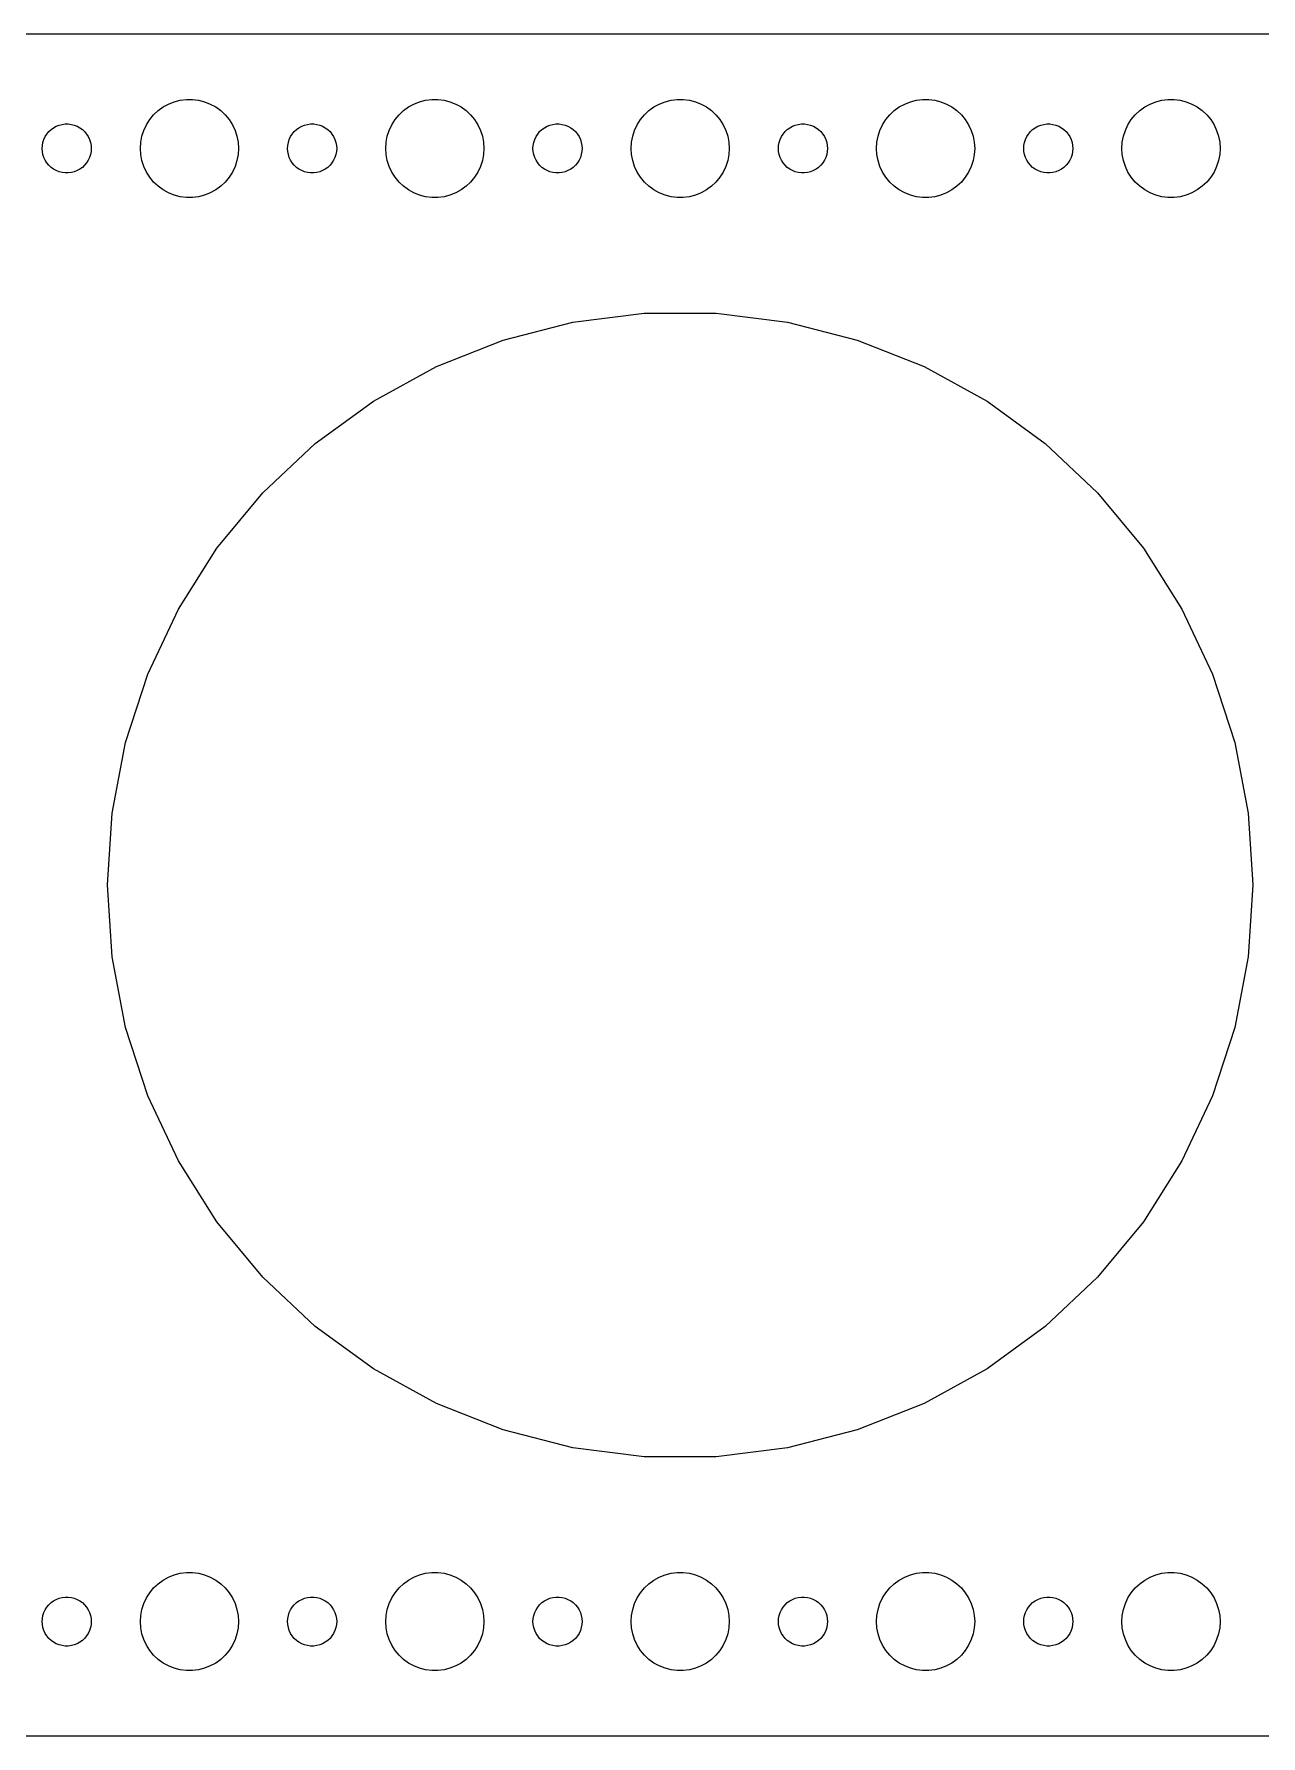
# Model space of a CAD drawing. Header units: metres. Extents: x -164 to 164, y 62 to 166.
# Drawn here: x -77 to -2, y 62 to 166 of the extents above; entities that cross this region are included whole.
import ezdxf

# ---------------------------------------------------------------- set-up
doc = ezdxf.new("R2010")
doc.units = ezdxf.units.M

msp = doc.modelspace()

# ---------------------------------------------------------------- linework, layer by layer
for p, q in [((159.814, 165.99), (-159.814, 165.99)), ((-69.6869, 161.054), (-69.4123, 161.312)), ((-69.4123, 161.312), (-69.1075, 161.533)), ((-69.1075, 161.533), (-68.7773, 161.714)), ((-68.7773, 161.714), (-68.427, 161.853)), ((-68.427, 161.853), (-68.0621, 161.947)), ((-68.0621, 161.947), (-67.6884, 161.994)), ((-67.6884, 161.994), (-67.3116, 161.994)), ((-67.3116, 161.994), (-66.9379, 161.947)), ((-66.9379, 161.947), (-66.573, 161.853)), ((-66.573, 161.853), (-66.2227, 161.714)), ((-66.2227, 161.714), (-65.8925, 161.533)), ((-65.8925, 161.533), (-65.5877, 161.312)), ((-65.5877, 161.312), (-65.3131, 161.054)), ((-54.6869, 161.054), (-54.4123, 161.312)), ((-54.4123, 161.312), (-54.1075, 161.533)), ((-54.1075, 161.533), (-53.7773, 161.714)), ((-53.7773, 161.714), (-53.427, 161.853)), ((-53.427, 161.853), (-53.0621, 161.947)), ((-53.0621, 161.947), (-52.6884, 161.994)), ((-52.6884, 161.994), (-52.3116, 161.994)), ((-52.3116, 161.994), (-51.9379, 161.947)), ((-51.9379, 161.947), (-51.5729, 161.853)), ((-51.5729, 161.853), (-51.2227, 161.714)), ((-51.2227, 161.714), (-50.8925, 161.533)), ((-50.8925, 161.533), (-50.5877, 161.312)), ((-50.5877, 161.312), (-50.3131, 161.054)), ((-39.6869, 161.054), (-39.4123, 161.312)), ((-39.4123, 161.312), (-39.1075, 161.533)), ((-39.1075, 161.533), (-38.7773, 161.714)), ((-38.7773, 161.714), (-38.427, 161.853)), ((-38.427, 161.853), (-38.0621, 161.947)), ((-38.0621, 161.947), (-37.6884, 161.994)), ((-37.6884, 161.994), (-37.3116, 161.994)), ((-37.3116, 161.994), (-36.9379, 161.947)), ((-36.9379, 161.947), (-36.5729, 161.853)), ((-36.5729, 161.853), (-36.2227, 161.714)), ((-36.2227, 161.714), (-35.8925, 161.533)), ((-35.8925, 161.533), (-35.5877, 161.312)), ((-35.5877, 161.312), (-35.3131, 161.054)), ((-24.6869, 161.054), (-24.4123, 161.312)), ((-24.4123, 161.312), (-24.1075, 161.533)), ((-24.1075, 161.533), (-23.7773, 161.714)), ((-23.7773, 161.714), (-23.427, 161.853)), ((-23.427, 161.853), (-23.0621, 161.947)), ((-23.0621, 161.947), (-22.6884, 161.994)), ((-22.6884, 161.994), (-22.3116, 161.994)), ((-22.3116, 161.994), (-21.9379, 161.947)), ((-21.9379, 161.947), (-21.5729, 161.853)), ((-21.5729, 161.853), (-21.2227, 161.714)), ((-21.2227, 161.714), (-20.8925, 161.533)), ((-20.8925, 161.533), (-20.5877, 161.312)), ((-20.5877, 161.312), (-20.3131, 161.054)), ((-9.6869, 161.054), (-9.41226, 161.312)), ((-9.41226, 161.312), (-9.10747, 161.533)), ((-9.10747, 161.533), (-8.77733, 161.714)), ((-8.77733, 161.714), (-8.42705, 161.853)), ((-8.42705, 161.853), (-8.06213, 161.947)), ((-8.06213, 161.947), (-7.68837, 161.994)), ((-7.68837, 161.994), (-7.31161, 161.994)), ((-7.31161, 161.994), (-6.93785, 161.947)), ((-6.93785, 161.947), (-6.57294, 161.853)), ((-6.57294, 161.853), (-6.22266, 161.714)), ((-6.22266, 161.714), (-5.89252, 161.533)), ((-5.89252, 161.533), (-5.58772, 161.312)), ((-5.58772, 161.312), (-5.31308, 161.054)), ((-76.0934, 160.027), (-75.9561, 160.156)), ((-75.9561, 160.156), (-75.8037, 160.266)), ((-75.8037, 160.266), (-75.6387, 160.357)), ((-75.6387, 160.357), (-75.4635, 160.427)), ((-75.4635, 160.427), (-75.2811, 160.473)), ((-75.2811, 160.473), (-75.0942, 160.497)), ((-75.0942, 160.497), (-74.9058, 160.497)), ((-74.9058, 160.497), (-74.7189, 160.473)), ((-74.7189, 160.473), (-74.5365, 160.427)), ((-74.5365, 160.427), (-74.3613, 160.357)), ((-74.3613, 160.357), (-74.1963, 160.266)), ((-74.1963, 160.266), (-74.0439, 160.156)), ((-74.0439, 160.156), (-73.9065, 160.027)), ((-70.2893, 160.104), (-70.1289, 160.445)), ((-70.1289, 160.445), (-69.927, 160.763)), ((-69.927, 160.763), (-69.6869, 161.054)), ((-65.3131, 161.054), (-65.073, 160.763)), ((-65.073, 160.763), (-64.8711, 160.445)), ((-64.8711, 160.445), (-64.7107, 160.104)), ((-61.0934, 160.027), (-60.9561, 160.156)), ((-60.9561, 160.156), (-60.8037, 160.266)), ((-60.8037, 160.266), (-60.6387, 160.357)), ((-60.6387, 160.357), (-60.4635, 160.427)), ((-60.4635, 160.427), (-60.2811, 160.473)), ((-60.2811, 160.473), (-60.0942, 160.497)), ((-60.0942, 160.497), (-59.9058, 160.497)), ((-59.9058, 160.497), (-59.7189, 160.473)), ((-59.7189, 160.473), (-59.5365, 160.427)), ((-59.5365, 160.427), (-59.3613, 160.357)), ((-59.3613, 160.357), (-59.1963, 160.266)), ((-59.1963, 160.266), (-59.0439, 160.156)), ((-59.0439, 160.156), (-58.9065, 160.027)), ((-55.2893, 160.104), (-55.1289, 160.445)), ((-55.1289, 160.445), (-54.927, 160.763)), ((-54.927, 160.763), (-54.6869, 161.054)), ((-50.3131, 161.054), (-50.0729, 160.763)), ((-50.0729, 160.763), (-49.8711, 160.445)), ((-49.8711, 160.445), (-49.7107, 160.104)), ((-46.0934, 160.027), (-45.9561, 160.156)), ((-45.9561, 160.156), (-45.8037, 160.266)), ((-45.8037, 160.266), (-45.6387, 160.357)), ((-45.6387, 160.357), (-45.4635, 160.427)), ((-45.4635, 160.427), (-45.2811, 160.473)), ((-45.2811, 160.473), (-45.0942, 160.497)), ((-45.0942, 160.497), (-44.9058, 160.497)), ((-44.9058, 160.497), (-44.7189, 160.473)), ((-44.7189, 160.473), (-44.5365, 160.427)), ((-44.5365, 160.427), (-44.3613, 160.357)), ((-44.3613, 160.357), (-44.1963, 160.266)), ((-44.1963, 160.266), (-44.0439, 160.156)), ((-44.0439, 160.156), (-43.9065, 160.027)), ((-40.2893, 160.104), (-40.1289, 160.445)), ((-40.1289, 160.445), (-39.927, 160.763)), ((-39.927, 160.763), (-39.6869, 161.054)), ((-35.3131, 161.054), (-35.0729, 160.763)), ((-35.0729, 160.763), (-34.8711, 160.445)), ((-34.8711, 160.445), (-34.7107, 160.104)), ((-31.0934, 160.027), (-30.9561, 160.156)), ((-30.9561, 160.156), (-30.8037, 160.266)), ((-30.8037, 160.266), (-30.6387, 160.357)), ((-30.6387, 160.357), (-30.4635, 160.427)), ((-30.4635, 160.427), (-30.2811, 160.473)), ((-30.2811, 160.473), (-30.0942, 160.497)), ((-30.0942, 160.497), (-29.9058, 160.497)), ((-29.9058, 160.497), (-29.7189, 160.473)), ((-29.7189, 160.473), (-29.5365, 160.427)), ((-29.5365, 160.427), (-29.3613, 160.357)), ((-29.3613, 160.357), (-29.1963, 160.266)), ((-29.1963, 160.266), (-29.0439, 160.156)), ((-29.0439, 160.156), (-28.9065, 160.027)), ((-25.2893, 160.104), (-25.1289, 160.445)), ((-25.1289, 160.445), (-24.927, 160.763)), ((-24.927, 160.763), (-24.6869, 161.054)), ((-20.3131, 161.054), (-20.0729, 160.763)), ((-20.0729, 160.763), (-19.8711, 160.445)), ((-19.8711, 160.445), (-19.7107, 160.104)), ((-16.0934, 160.027), (-15.9561, 160.156)), ((-15.9561, 160.156), (-15.8037, 160.266)), ((-15.8037, 160.266), (-15.6387, 160.357)), ((-15.6387, 160.357), (-15.4635, 160.427)), ((-15.4635, 160.427), (-15.2811, 160.473)), ((-15.2811, 160.473), (-15.0942, 160.497)), ((-15.0942, 160.497), (-14.9058, 160.497)), ((-14.9058, 160.497), (-14.7189, 160.473)), ((-14.7189, 160.473), (-14.5365, 160.427)), ((-14.5365, 160.427), (-14.3613, 160.357)), ((-14.3613, 160.357), (-14.1963, 160.266)), ((-14.1963, 160.266), (-14.0439, 160.156)), ((-14.0439, 160.156), (-13.9065, 160.027)), ((-10.2893, 160.104), (-10.1289, 160.445)), ((-10.1289, 160.445), (-9.92705, 160.763)), ((-9.92705, 160.763), (-9.6869, 161.054)), ((-5.31308, 161.054), (-5.07294, 160.763)), ((-5.07294, 160.763), (-4.87108, 160.445)), ((-4.87108, 160.445), (-4.71066, 160.104)), ((-76.5, 159), (-76.4882, 159.188)), ((-76.4882, 159.188), (-76.4529, 159.373)), ((-76.4529, 159.373), (-76.3947, 159.552)), ((-76.3947, 159.552), (-76.3145, 159.723)), ((-76.3145, 159.723), (-76.2135, 159.882)), ((-76.2135, 159.882), (-76.0934, 160.027)), ((-73.9065, 160.027), (-73.7865, 159.882)), ((-73.7865, 159.882), (-73.6855, 159.723)), ((-73.6855, 159.723), (-73.6053, 159.552)), ((-73.6053, 159.552), (-73.5471, 159.373)), ((-73.5471, 159.373), (-73.5118, 159.188)), ((-73.5118, 159.188), (-73.5, 159)), ((-70.5, 159), (-70.4763, 159.376)), ((-70.4763, 159.376), (-70.4057, 159.746)), ((-70.4057, 159.746), (-70.2893, 160.104)), ((-64.7107, 160.104), (-64.5943, 159.746)), ((-64.5943, 159.746), (-64.5237, 159.376)), ((-64.5237, 159.376), (-64.5, 159)), ((-61.5, 159), (-61.4882, 159.188)), ((-61.4882, 159.188), (-61.4529, 159.373)), ((-61.4529, 159.373), (-61.3947, 159.552)), ((-61.3947, 159.552), (-61.3145, 159.723)), ((-61.3145, 159.723), (-61.2135, 159.882)), ((-61.2135, 159.882), (-61.0934, 160.027)), ((-58.9065, 160.027), (-58.7865, 159.882)), ((-58.7865, 159.882), (-58.6855, 159.723)), ((-58.6855, 159.723), (-58.6053, 159.552)), ((-58.6053, 159.552), (-58.5471, 159.373)), ((-58.5471, 159.373), (-58.5118, 159.188)), ((-58.5118, 159.188), (-58.5, 159)), ((-55.5, 159), (-55.4763, 159.376)), ((-55.4763, 159.376), (-55.4057, 159.746)), ((-55.4057, 159.746), (-55.2893, 160.104)), ((-49.7107, 160.104), (-49.5942, 159.746)), ((-49.5942, 159.746), (-49.5237, 159.376)), ((-49.5237, 159.376), (-49.5, 159)), ((-46.5, 159), (-46.4882, 159.188)), ((-46.4882, 159.188), (-46.4529, 159.373)), ((-46.4529, 159.373), (-46.3947, 159.552)), ((-46.3947, 159.552), (-46.3145, 159.723)), ((-46.3145, 159.723), (-46.2135, 159.882)), ((-46.2135, 159.882), (-46.0934, 160.027)), ((-43.9065, 160.027), (-43.7865, 159.882)), ((-43.7865, 159.882), (-43.6855, 159.723)), ((-43.6855, 159.723), (-43.6053, 159.552)), ((-43.6053, 159.552), (-43.5471, 159.373)), ((-43.5471, 159.373), (-43.5118, 159.188)), ((-43.5118, 159.188), (-43.5, 159)), ((-40.5, 159), (-40.4763, 159.376)), ((-40.4763, 159.376), (-40.4057, 159.746)), ((-40.4057, 159.746), (-40.2893, 160.104)), ((-34.7107, 160.104), (-34.5942, 159.746)), ((-34.5942, 159.746), (-34.5237, 159.376)), ((-34.5237, 159.376), (-34.5, 159)), ((-31.5, 159), (-31.4882, 159.188)), ((-31.4882, 159.188), (-31.4529, 159.373)), ((-31.4529, 159.373), (-31.3947, 159.552)), ((-31.3947, 159.552), (-31.3145, 159.723)), ((-31.3145, 159.723), (-31.2135, 159.882)), ((-31.2135, 159.882), (-31.0934, 160.027)), ((-28.9065, 160.027), (-28.7865, 159.882)), ((-28.7865, 159.882), (-28.6855, 159.723)), ((-28.6855, 159.723), (-28.6053, 159.552)), ((-28.6053, 159.552), (-28.5471, 159.373)), ((-28.5471, 159.373), (-28.5118, 159.188)), ((-28.5118, 159.188), (-28.5, 159)), ((-25.5, 159), (-25.4763, 159.376)), ((-25.4763, 159.376), (-25.4057, 159.746)), ((-25.4057, 159.746), (-25.2893, 160.104)), ((-19.7107, 160.104), (-19.5942, 159.746)), ((-19.5942, 159.746), (-19.5237, 159.376)), ((-19.5237, 159.376), (-19.5, 159)), ((-16.5, 159), (-16.4882, 159.188)), ((-16.4882, 159.188), (-16.4529, 159.373)), ((-16.4529, 159.373), (-16.3947, 159.552)), ((-16.3947, 159.552), (-16.3145, 159.723)), ((-16.3145, 159.723), (-16.2135, 159.882)), ((-16.2135, 159.882), (-16.0934, 160.027)), ((-13.9065, 160.027), (-13.7865, 159.882)), ((-13.7865, 159.882), (-13.6855, 159.723)), ((-13.6855, 159.723), (-13.6053, 159.552)), ((-13.6053, 159.552), (-13.5471, 159.373)), ((-13.5471, 159.373), (-13.5118, 159.188)), ((-13.5118, 159.188), (-13.5, 159)), ((-10.5, 159), (-10.4763, 159.376)), ((-10.4763, 159.376), (-10.4057, 159.746)), ((-10.4057, 159.746), (-10.2893, 160.104)), ((-4.71066, 160.104), (-4.59424, 159.746)), ((-4.59424, 159.746), (-4.52365, 159.376)), ((-4.52365, 159.376), (-4.5, 159)), ((-76.4882, 158.812), (-76.5, 159)), ((-76.4529, 158.627), (-76.4882, 158.812)), ((-76.3947, 158.448), (-76.4529, 158.627)), ((-76.3145, 158.277), (-76.3947, 158.448)), ((-76.2135, 158.118), (-76.3145, 158.277)), ((-76.0934, 157.973), (-76.2135, 158.118)), ((-73.7865, 158.118), (-73.9065, 157.973)), ((-73.6855, 158.277), (-73.7865, 158.118)), ((-73.6053, 158.448), (-73.6855, 158.277)), ((-73.5471, 158.627), (-73.6053, 158.448)), ((-73.5118, 158.812), (-73.5471, 158.627)), ((-73.5, 159), (-73.5118, 158.812)), ((-70.4763, 158.624), (-70.5, 159)), ((-70.4057, 158.254), (-70.4763, 158.624)), ((-70.2893, 157.896), (-70.4057, 158.254)), ((-64.5943, 158.254), (-64.7107, 157.896)), ((-64.5237, 158.624), (-64.5943, 158.254)), ((-64.5, 159), (-64.5237, 158.624)), ((-61.4882, 158.812), (-61.5, 159)), ((-61.4529, 158.627), (-61.4882, 158.812)), ((-61.3947, 158.448), (-61.4529, 158.627)), ((-61.3145, 158.277), (-61.3947, 158.448)), ((-61.2135, 158.118), (-61.3145, 158.277)), ((-61.0934, 157.973), (-61.2135, 158.118)), ((-58.7865, 158.118), (-58.9065, 157.973)), ((-58.6855, 158.277), (-58.7865, 158.118)), ((-58.6053, 158.448), (-58.6855, 158.277)), ((-58.5471, 158.627), (-58.6053, 158.448)), ((-58.5118, 158.812), (-58.5471, 158.627)), ((-58.5, 159), (-58.5118, 158.812)), ((-55.4763, 158.624), (-55.5, 159)), ((-55.4057, 158.254), (-55.4763, 158.624)), ((-55.2893, 157.896), (-55.4057, 158.254)), ((-49.5942, 158.254), (-49.7107, 157.896)), ((-49.5237, 158.624), (-49.5942, 158.254)), ((-49.5, 159), (-49.5237, 158.624)), ((-46.4882, 158.812), (-46.5, 159)), ((-46.4529, 158.627), (-46.4882, 158.812)), ((-46.3947, 158.448), (-46.4529, 158.627)), ((-46.3145, 158.277), (-46.3947, 158.448)), ((-46.2135, 158.118), (-46.3145, 158.277)), ((-46.0934, 157.973), (-46.2135, 158.118)), ((-43.7865, 158.118), (-43.9065, 157.973)), ((-43.6855, 158.277), (-43.7865, 158.118)), ((-43.6053, 158.448), (-43.6855, 158.277)), ((-43.5471, 158.627), (-43.6053, 158.448)), ((-43.5118, 158.812), (-43.5471, 158.627)), ((-43.5, 159), (-43.5118, 158.812)), ((-40.4763, 158.624), (-40.5, 159)), ((-40.4057, 158.254), (-40.4763, 158.624)), ((-40.2893, 157.896), (-40.4057, 158.254)), ((-34.5942, 158.254), (-34.7107, 157.896)), ((-34.5237, 158.624), (-34.5942, 158.254)), ((-34.5, 159), (-34.5237, 158.624)), ((-31.4882, 158.812), (-31.5, 159)), ((-31.4529, 158.627), (-31.4882, 158.812)), ((-31.3947, 158.448), (-31.4529, 158.627)), ((-31.3145, 158.277), (-31.3947, 158.448)), ((-31.2135, 158.118), (-31.3145, 158.277)), ((-31.0934, 157.973), (-31.2135, 158.118)), ((-28.7865, 158.118), (-28.9065, 157.973)), ((-28.6855, 158.277), (-28.7865, 158.118)), ((-28.6053, 158.448), (-28.6855, 158.277)), ((-28.5471, 158.627), (-28.6053, 158.448)), ((-28.5118, 158.812), (-28.5471, 158.627)), ((-28.5, 159), (-28.5118, 158.812)), ((-25.4763, 158.624), (-25.5, 159)), ((-25.4057, 158.254), (-25.4763, 158.624)), ((-25.2893, 157.896), (-25.4057, 158.254)), ((-19.5942, 158.254), (-19.7107, 157.896)), ((-19.5237, 158.624), (-19.5942, 158.254)), ((-19.5, 159), (-19.5237, 158.624)), ((-16.4882, 158.812), (-16.5, 159)), ((-16.4529, 158.627), (-16.4882, 158.812)), ((-16.3947, 158.448), (-16.4529, 158.627)), ((-16.3145, 158.277), (-16.3947, 158.448)), ((-16.2135, 158.118), (-16.3145, 158.277)), ((-16.0934, 157.973), (-16.2135, 158.118)), ((-13.7865, 158.118), (-13.9065, 157.973)), ((-13.6855, 158.277), (-13.7865, 158.118)), ((-13.6053, 158.448), (-13.6855, 158.277)), ((-13.5471, 158.627), (-13.6053, 158.448)), ((-13.5118, 158.812), (-13.5471, 158.627)), ((-13.5, 159), (-13.5118, 158.812)), ((-10.4763, 158.624), (-10.5, 159)), ((-10.4057, 158.254), (-10.4763, 158.624)), ((-10.2893, 157.896), (-10.4057, 158.254)), ((-4.59424, 158.254), (-4.71066, 157.896)), ((-4.52365, 158.624), (-4.59424, 158.254)), ((-4.5, 159), (-4.52365, 158.624)), ((-75.9561, 157.844), (-76.0934, 157.973)), ((-75.8037, 157.734), (-75.9561, 157.844)), ((-75.6387, 157.643), (-75.8037, 157.734)), ((-75.4635, 157.573), (-75.6387, 157.643)), ((-75.2811, 157.527), (-75.4635, 157.573)), ((-75.0942, 157.503), (-75.2811, 157.527)), ((-74.9058, 157.503), (-75.0942, 157.503)), ((-74.7189, 157.527), (-74.9058, 157.503)), ((-74.5365, 157.573), (-74.7189, 157.527)), ((-74.3613, 157.643), (-74.5365, 157.573)), ((-74.1963, 157.734), (-74.3613, 157.643)), ((-74.0439, 157.844), (-74.1963, 157.734)), ((-73.9065, 157.973), (-74.0439, 157.844)), ((-70.1289, 157.555), (-70.2893, 157.896)), ((-69.927, 157.237), (-70.1289, 157.555)), ((-69.6869, 156.946), (-69.927, 157.237)), ((-65.073, 157.237), (-65.3131, 156.946)), ((-64.8711, 157.555), (-65.073, 157.237)), ((-64.7107, 157.896), (-64.8711, 157.555)), ((-60.9561, 157.844), (-61.0934, 157.973)), ((-60.8037, 157.734), (-60.9561, 157.844)), ((-60.6387, 157.643), (-60.8037, 157.734)), ((-60.4635, 157.573), (-60.6387, 157.643)), ((-60.2811, 157.527), (-60.4635, 157.573)), ((-60.0942, 157.503), (-60.2811, 157.527)), ((-59.9058, 157.503), (-60.0942, 157.503)), ((-59.7189, 157.527), (-59.9058, 157.503)), ((-59.5365, 157.573), (-59.7189, 157.527)), ((-59.3613, 157.643), (-59.5365, 157.573)), ((-59.1963, 157.734), (-59.3613, 157.643)), ((-59.0439, 157.844), (-59.1963, 157.734)), ((-58.9065, 157.973), (-59.0439, 157.844)), ((-55.1289, 157.555), (-55.2893, 157.896)), ((-54.927, 157.237), (-55.1289, 157.555)), ((-54.6869, 156.946), (-54.927, 157.237)), ((-50.0729, 157.237), (-50.3131, 156.946)), ((-49.8711, 157.555), (-50.0729, 157.237)), ((-49.7107, 157.896), (-49.8711, 157.555)), ((-45.9561, 157.844), (-46.0934, 157.973)), ((-45.8037, 157.734), (-45.9561, 157.844)), ((-45.6387, 157.643), (-45.8037, 157.734)), ((-45.4635, 157.573), (-45.6387, 157.643)), ((-45.2811, 157.527), (-45.4635, 157.573)), ((-45.0942, 157.503), (-45.2811, 157.527)), ((-44.9058, 157.503), (-45.0942, 157.503)), ((-44.7189, 157.527), (-44.9058, 157.503)), ((-44.5365, 157.573), (-44.7189, 157.527)), ((-44.3613, 157.643), (-44.5365, 157.573)), ((-44.1963, 157.734), (-44.3613, 157.643)), ((-44.0439, 157.844), (-44.1963, 157.734)), ((-43.9065, 157.973), (-44.0439, 157.844)), ((-40.1289, 157.555), (-40.2893, 157.896)), ((-39.927, 157.237), (-40.1289, 157.555)), ((-39.6869, 156.946), (-39.927, 157.237)), ((-35.0729, 157.237), (-35.3131, 156.946)), ((-34.8711, 157.555), (-35.0729, 157.237)), ((-34.7107, 157.896), (-34.8711, 157.555)), ((-30.9561, 157.844), (-31.0934, 157.973)), ((-30.8037, 157.734), (-30.9561, 157.844)), ((-30.6387, 157.643), (-30.8037, 157.734)), ((-30.4635, 157.573), (-30.6387, 157.643)), ((-30.2811, 157.527), (-30.4635, 157.573)), ((-30.0942, 157.503), (-30.2811, 157.527)), ((-29.9058, 157.503), (-30.0942, 157.503)), ((-29.7189, 157.527), (-29.9058, 157.503)), ((-29.5365, 157.573), (-29.7189, 157.527)), ((-29.3613, 157.643), (-29.5365, 157.573)), ((-29.1963, 157.734), (-29.3613, 157.643)), ((-29.0439, 157.844), (-29.1963, 157.734)), ((-28.9065, 157.973), (-29.0439, 157.844)), ((-25.1289, 157.555), (-25.2893, 157.896)), ((-24.927, 157.237), (-25.1289, 157.555)), ((-24.6869, 156.946), (-24.927, 157.237)), ((-20.0729, 157.237), (-20.3131, 156.946)), ((-19.8711, 157.555), (-20.0729, 157.237)), ((-19.7107, 157.896), (-19.8711, 157.555)), ((-15.9561, 157.844), (-16.0934, 157.973)), ((-15.8037, 157.734), (-15.9561, 157.844)), ((-15.6387, 157.643), (-15.8037, 157.734)), ((-15.4635, 157.573), (-15.6387, 157.643)), ((-15.2811, 157.527), (-15.4635, 157.573)), ((-15.0942, 157.503), (-15.2811, 157.527)), ((-14.9058, 157.503), (-15.0942, 157.503)), ((-14.7189, 157.527), (-14.9058, 157.503)), ((-14.5365, 157.573), (-14.7189, 157.527)), ((-14.3613, 157.643), (-14.5365, 157.573)), ((-14.1963, 157.734), (-14.3613, 157.643)), ((-14.0439, 157.844), (-14.1963, 157.734)), ((-13.9065, 157.973), (-14.0439, 157.844)), ((-10.1289, 157.555), (-10.2893, 157.896)), ((-9.92705, 157.237), (-10.1289, 157.555)), ((-9.6869, 156.946), (-9.92705, 157.237)), ((-5.07294, 157.237), (-5.31308, 156.946)), ((-4.87108, 157.555), (-5.07294, 157.237)), ((-4.71066, 157.896), (-4.87108, 157.555)), ((-69.4123, 156.688), (-69.6869, 156.946)), ((-69.1075, 156.467), (-69.4123, 156.688)), ((-68.7773, 156.286), (-69.1075, 156.467)), ((-68.427, 156.147), (-68.7773, 156.286)), ((-68.0621, 156.053), (-68.427, 156.147)), ((-67.6884, 156.006), (-68.0621, 156.053)), ((-67.3116, 156.006), (-67.6884, 156.006)), ((-66.9379, 156.053), (-67.3116, 156.006)), ((-66.573, 156.147), (-66.9379, 156.053)), ((-66.2227, 156.286), (-66.573, 156.147)), ((-65.8925, 156.467), (-66.2227, 156.286)), ((-65.5877, 156.688), (-65.8925, 156.467)), ((-65.3131, 156.946), (-65.5877, 156.688)), ((-54.4123, 156.688), (-54.6869, 156.946)), ((-54.1075, 156.467), (-54.4123, 156.688)), ((-53.7773, 156.286), (-54.1075, 156.467)), ((-53.427, 156.147), (-53.7773, 156.286)), ((-53.0621, 156.053), (-53.427, 156.147)), ((-52.6884, 156.006), (-53.0621, 156.053)), ((-52.3116, 156.006), (-52.6884, 156.006)), ((-51.9379, 156.053), (-52.3116, 156.006)), ((-51.5729, 156.147), (-51.9379, 156.053)), ((-51.2227, 156.286), (-51.5729, 156.147)), ((-50.8925, 156.467), (-51.2227, 156.286)), ((-50.5877, 156.688), (-50.8925, 156.467)), ((-50.3131, 156.946), (-50.5877, 156.688)), ((-39.4123, 156.688), (-39.6869, 156.946)), ((-39.1075, 156.467), (-39.4123, 156.688)), ((-38.7773, 156.286), (-39.1075, 156.467)), ((-38.427, 156.147), (-38.7773, 156.286)), ((-38.0621, 156.053), (-38.427, 156.147)), ((-37.6884, 156.006), (-38.0621, 156.053)), ((-37.3116, 156.006), (-37.6884, 156.006)), ((-36.9379, 156.053), (-37.3116, 156.006)), ((-36.5729, 156.147), (-36.9379, 156.053)), ((-36.2227, 156.286), (-36.5729, 156.147)), ((-35.8925, 156.467), (-36.2227, 156.286)), ((-35.5877, 156.688), (-35.8925, 156.467)), ((-35.3131, 156.946), (-35.5877, 156.688)), ((-24.4123, 156.688), (-24.6869, 156.946)), ((-24.1075, 156.467), (-24.4123, 156.688)), ((-23.7773, 156.286), (-24.1075, 156.467)), ((-23.427, 156.147), (-23.7773, 156.286)), ((-23.0621, 156.053), (-23.427, 156.147)), ((-22.6884, 156.006), (-23.0621, 156.053)), ((-22.3116, 156.006), (-22.6884, 156.006)), ((-21.9379, 156.053), (-22.3116, 156.006)), ((-21.5729, 156.147), (-21.9379, 156.053)), ((-21.2227, 156.286), (-21.5729, 156.147)), ((-20.8925, 156.467), (-21.2227, 156.286)), ((-20.5877, 156.688), (-20.8925, 156.467)), ((-20.3131, 156.946), (-20.5877, 156.688)), ((-9.41226, 156.688), (-9.6869, 156.946)), ((-9.10747, 156.467), (-9.41226, 156.688)), ((-8.77733, 156.286), (-9.10747, 156.467)), ((-8.42705, 156.147), (-8.77733, 156.286)), ((-8.06213, 156.053), (-8.42705, 156.147)), ((-7.68837, 156.006), (-8.06213, 156.053)), ((-7.31161, 156.006), (-7.68837, 156.006)), ((-6.93785, 156.053), (-7.31161, 156.006)), ((-6.57294, 156.147), (-6.93785, 156.053)), ((-6.22266, 156.286), (-6.57294, 156.147)), ((-5.89252, 156.467), (-6.22266, 156.286)), ((-5.58772, 156.688), (-5.89252, 156.467)), ((-5.31308, 156.946), (-5.58772, 156.688)), ((-44.0583, 148.38), (-39.6977, 148.931)), ((-39.6977, 148.931), (-35.3023, 148.931)), ((-35.3023, 148.931), (-30.9417, 148.38)), ((-48.3156, 147.287), (-44.0583, 148.38)), ((-30.9417, 148.38), (-26.6844, 147.287)), ((-52.4023, 145.669), (-48.3156, 147.287)), ((-26.6844, 147.287), (-22.5977, 145.669)), ((-56.2539, 143.551), (-52.4023, 145.669)), ((-22.5977, 145.669), (-18.746, 143.551)), ((-59.8098, 140.968), (-56.2539, 143.551)), ((-18.746, 143.551), (-15.1902, 140.968)), ((-63.0139, 137.959), (-59.8098, 140.968)), ((-15.1902, 140.968), (-11.9861, 137.959)), ((-65.8156, 134.572), (-63.0139, 137.959)), ((-11.9861, 137.959), (-9.1844, 134.572)), ((-68.1707, 130.861), (-65.8156, 134.572)), ((-9.1844, 134.572), (-6.82925, 130.861)), ((-70.0422, 126.884), (-68.1707, 130.861)), ((-6.82925, 130.861), (-4.95781, 126.884)), ((-71.4004, 122.704), (-70.0422, 126.884)), ((-4.95781, 126.884), (-3.59958, 122.704)), ((-72.224, 118.387), (-71.4004, 122.704)), ((-3.59958, 122.704), (-2.77597, 118.387)), ((-72.5, 114), (-72.224, 118.387)), ((-2.77597, 118.387), (-2.5, 114)), ((-72.224, 109.613), (-72.5, 114)), ((-2.5, 114), (-2.77597, 109.613)), ((-71.4004, 105.296), (-72.224, 109.613)), ((-2.77597, 109.613), (-3.59958, 105.296)), ((-70.0422, 101.116), (-71.4004, 105.296)), ((-3.59958, 105.296), (-4.95781, 101.116)), ((-68.1707, 97.1386), (-70.0422, 101.116)), ((-4.95781, 101.116), (-6.82925, 97.1386)), ((-65.8156, 93.4275), (-68.1707, 97.1386)), ((-6.82925, 97.1386), (-9.1844, 93.4275)), ((-63.0139, 90.0409), (-65.8156, 93.4275)), ((-9.1844, 93.4275), (-11.9861, 90.0409)), ((-59.8098, 87.032), (-63.0139, 90.0409)), ((-11.9861, 90.0409), (-15.1902, 87.032)), ((-56.2539, 84.4485), (-59.8098, 87.032)), ((-15.1902, 87.032), (-18.746, 84.4485)), ((-52.4023, 82.3311), (-56.2539, 84.4485)), ((-18.746, 84.4485), (-22.5977, 82.3311)), ((-48.3156, 80.713), (-52.4023, 82.3311)), ((-22.5977, 82.3311), (-26.6844, 80.713)), ((-44.0583, 79.6199), (-48.3156, 80.713)), ((-26.6844, 80.713), (-30.9417, 79.6199)), ((-39.6977, 79.0691), (-44.0583, 79.6199)), ((-35.3023, 79.0691), (-39.6977, 79.0691)), ((-30.9417, 79.6199), (-35.3023, 79.0691)), ((-68.7773, 71.7145), (-68.427, 71.8532)), ((-68.427, 71.8532), (-68.0621, 71.9469)), ((-68.0621, 71.9469), (-67.6884, 71.9941)), ((-67.6884, 71.9941), (-67.3116, 71.9941)), ((-67.3116, 71.9941), (-66.9379, 71.9469)), ((-66.9379, 71.9469), (-66.573, 71.8532)), ((-66.573, 71.8532), (-66.2227, 71.7145)), ((-53.7773, 71.7145), (-53.427, 71.8532)), ((-53.427, 71.8532), (-53.0621, 71.9469)), ((-53.0621, 71.9469), (-52.6884, 71.9941)), ((-52.6884, 71.9941), (-52.3116, 71.9941)), ((-52.3116, 71.9941), (-51.9379, 71.9469)), ((-51.9379, 71.9469), (-51.5729, 71.8532)), ((-51.5729, 71.8532), (-51.2227, 71.7145)), ((-38.7773, 71.7145), (-38.427, 71.8532)), ((-38.427, 71.8532), (-38.0621, 71.9469)), ((-38.0621, 71.9469), (-37.6884, 71.9941)), ((-37.6884, 71.9941), (-37.3116, 71.9941)), ((-37.3116, 71.9941), (-36.9379, 71.9469)), ((-36.9379, 71.9469), (-36.5729, 71.8532)), ((-36.5729, 71.8532), (-36.2227, 71.7145)), ((-23.7773, 71.7145), (-23.427, 71.8532)), ((-23.427, 71.8532), (-23.0621, 71.9469)), ((-23.0621, 71.9469), (-22.6884, 71.9941)), ((-22.6884, 71.9941), (-22.3116, 71.9941)), ((-22.3116, 71.9941), (-21.9379, 71.9469)), ((-21.9379, 71.9469), (-21.5729, 71.8532)), ((-21.5729, 71.8532), (-21.2227, 71.7145)), ((-8.77733, 71.7145), (-8.42705, 71.8532)), ((-8.42705, 71.8532), (-8.06213, 71.9469)), ((-8.06213, 71.9469), (-7.68837, 71.9941)), ((-7.68837, 71.9941), (-7.31161, 71.9941)), ((-7.31161, 71.9941), (-6.93785, 71.9469)), ((-6.93785, 71.9469), (-6.57294, 71.8532)), ((-6.57294, 71.8532), (-6.22266, 71.7145)), ((-70.1289, 70.4453), (-69.927, 70.7634)), ((-69.927, 70.7634), (-69.6869, 71.0536)), ((-69.6869, 71.0536), (-69.4123, 71.3115)), ((-69.4123, 71.3115), (-69.1075, 71.533)), ((-69.1075, 71.533), (-68.7773, 71.7145)), ((-66.2227, 71.7145), (-65.8925, 71.533)), ((-65.8925, 71.533), (-65.5877, 71.3115)), ((-65.5877, 71.3115), (-65.3131, 71.0536)), ((-65.3131, 71.0536), (-65.073, 70.7634)), ((-65.073, 70.7634), (-64.8711, 70.4453)), ((-55.1289, 70.4453), (-54.927, 70.7634)), ((-54.927, 70.7634), (-54.6869, 71.0536)), ((-54.6869, 71.0536), (-54.4123, 71.3115)), ((-54.4123, 71.3115), (-54.1075, 71.533)), ((-54.1075, 71.533), (-53.7773, 71.7145)), ((-51.2227, 71.7145), (-50.8925, 71.533)), ((-50.8925, 71.533), (-50.5877, 71.3115)), ((-50.5877, 71.3115), (-50.3131, 71.0536)), ((-50.3131, 71.0536), (-50.0729, 70.7634)), ((-50.0729, 70.7634), (-49.8711, 70.4453)), ((-40.1289, 70.4453), (-39.927, 70.7634)), ((-39.927, 70.7634), (-39.6869, 71.0536)), ((-39.6869, 71.0536), (-39.4123, 71.3115)), ((-39.4123, 71.3115), (-39.1075, 71.533)), ((-39.1075, 71.533), (-38.7773, 71.7145)), ((-36.2227, 71.7145), (-35.8925, 71.533)), ((-35.8925, 71.533), (-35.5877, 71.3115)), ((-35.5877, 71.3115), (-35.3131, 71.0536)), ((-35.3131, 71.0536), (-35.0729, 70.7634)), ((-35.0729, 70.7634), (-34.8711, 70.4453)), ((-25.1289, 70.4453), (-24.927, 70.7634)), ((-24.927, 70.7634), (-24.6869, 71.0536)), ((-24.6869, 71.0536), (-24.4123, 71.3115)), ((-24.4123, 71.3115), (-24.1075, 71.533)), ((-24.1075, 71.533), (-23.7773, 71.7145)), ((-21.2227, 71.7145), (-20.8925, 71.533)), ((-20.8925, 71.533), (-20.5877, 71.3115)), ((-20.5877, 71.3115), (-20.3131, 71.0536)), ((-20.3131, 71.0536), (-20.0729, 70.7634)), ((-20.0729, 70.7634), (-19.8711, 70.4453)), ((-10.1289, 70.4453), (-9.92705, 70.7634)), ((-9.92705, 70.7634), (-9.6869, 71.0536)), ((-9.6869, 71.0536), (-9.41226, 71.3115)), ((-9.41226, 71.3115), (-9.10747, 71.533)), ((-9.10747, 71.533), (-8.77733, 71.7145)), ((-6.22266, 71.7145), (-5.89252, 71.533)), ((-5.89252, 71.533), (-5.58772, 71.3115)), ((-5.58772, 71.3115), (-5.31308, 71.0536)), ((-5.31308, 71.0536), (-5.07294, 70.7634)), ((-5.07294, 70.7634), (-4.87108, 70.4453)), ((-76.3947, 69.5522), (-76.3145, 69.7226)), ((-76.3145, 69.7226), (-76.2135, 69.8817)), ((-76.2135, 69.8817), (-76.0934, 70.0268)), ((-76.0934, 70.0268), (-75.9561, 70.1558)), ((-75.9561, 70.1558), (-75.8037, 70.2665)), ((-75.8037, 70.2665), (-75.6387, 70.3572)), ((-75.6387, 70.3572), (-75.4635, 70.4266)), ((-75.4635, 70.4266), (-75.2811, 70.4734)), ((-75.2811, 70.4734), (-75.0942, 70.497)), ((-75.0942, 70.497), (-74.9058, 70.497)), ((-74.9058, 70.497), (-74.7189, 70.4734)), ((-74.7189, 70.4734), (-74.5365, 70.4266)), ((-74.5365, 70.4266), (-74.3613, 70.3572)), ((-74.3613, 70.3572), (-74.1963, 70.2665)), ((-74.1963, 70.2665), (-74.0439, 70.1558)), ((-74.0439, 70.1558), (-73.9065, 70.0268)), ((-73.9065, 70.0268), (-73.7865, 69.8817)), ((-73.7865, 69.8817), (-73.6855, 69.7226)), ((-73.6855, 69.7226), (-73.6053, 69.5522)), ((-70.4763, 69.376), (-70.4057, 69.7461)), ((-70.4057, 69.7461), (-70.2893, 70.1044)), ((-70.2893, 70.1044), (-70.1289, 70.4453)), ((-64.8711, 70.4453), (-64.7107, 70.1044)), ((-64.7107, 70.1044), (-64.5943, 69.7461)), ((-64.5943, 69.7461), (-64.5237, 69.376)), ((-61.3947, 69.5522), (-61.3145, 69.7226)), ((-61.3145, 69.7226), (-61.2135, 69.8817)), ((-61.2135, 69.8817), (-61.0934, 70.0268)), ((-61.0934, 70.0268), (-60.9561, 70.1558)), ((-60.9561, 70.1558), (-60.8037, 70.2665)), ((-60.8037, 70.2665), (-60.6387, 70.3572)), ((-60.6387, 70.3572), (-60.4635, 70.4266)), ((-60.4635, 70.4266), (-60.2811, 70.4734)), ((-60.2811, 70.4734), (-60.0942, 70.497)), ((-60.0942, 70.497), (-59.9058, 70.497)), ((-59.9058, 70.497), (-59.7189, 70.4734)), ((-59.7189, 70.4734), (-59.5365, 70.4266)), ((-59.5365, 70.4266), (-59.3613, 70.3572)), ((-59.3613, 70.3572), (-59.1963, 70.2665)), ((-59.1963, 70.2665), (-59.0439, 70.1558)), ((-59.0439, 70.1558), (-58.9065, 70.0268)), ((-58.9065, 70.0268), (-58.7865, 69.8817)), ((-58.7865, 69.8817), (-58.6855, 69.7226)), ((-58.6855, 69.7226), (-58.6053, 69.5522)), ((-55.4763, 69.376), (-55.4057, 69.7461)), ((-55.4057, 69.7461), (-55.2893, 70.1044)), ((-55.2893, 70.1044), (-55.1289, 70.4453)), ((-49.8711, 70.4453), (-49.7107, 70.1044)), ((-49.7107, 70.1044), (-49.5942, 69.7461)), ((-49.5942, 69.7461), (-49.5237, 69.376)), ((-46.3947, 69.5522), (-46.3145, 69.7226)), ((-46.3145, 69.7226), (-46.2135, 69.8817)), ((-46.2135, 69.8817), (-46.0934, 70.0268)), ((-46.0934, 70.0268), (-45.9561, 70.1558)), ((-45.9561, 70.1558), (-45.8037, 70.2665)), ((-45.8037, 70.2665), (-45.6387, 70.3572)), ((-45.6387, 70.3572), (-45.4635, 70.4266)), ((-45.4635, 70.4266), (-45.2811, 70.4734)), ((-45.2811, 70.4734), (-45.0942, 70.497)), ((-45.0942, 70.497), (-44.9058, 70.497)), ((-44.9058, 70.497), (-44.7189, 70.4734)), ((-44.7189, 70.4734), (-44.5365, 70.4266)), ((-44.5365, 70.4266), (-44.3613, 70.3572)), ((-44.3613, 70.3572), (-44.1963, 70.2665)), ((-44.1963, 70.2665), (-44.0439, 70.1558)), ((-44.0439, 70.1558), (-43.9065, 70.0268)), ((-43.9065, 70.0268), (-43.7865, 69.8817)), ((-43.7865, 69.8817), (-43.6855, 69.7226)), ((-43.6855, 69.7226), (-43.6053, 69.5522)), ((-40.4763, 69.376), (-40.4057, 69.7461)), ((-40.4057, 69.7461), (-40.2893, 70.1044)), ((-40.2893, 70.1044), (-40.1289, 70.4453)), ((-34.8711, 70.4453), (-34.7107, 70.1044)), ((-34.7107, 70.1044), (-34.5942, 69.7461)), ((-34.5942, 69.7461), (-34.5237, 69.376)), ((-31.3947, 69.5522), (-31.3145, 69.7226)), ((-31.3145, 69.7226), (-31.2135, 69.8817)), ((-31.2135, 69.8817), (-31.0934, 70.0268)), ((-31.0934, 70.0268), (-30.9561, 70.1558)), ((-30.9561, 70.1558), (-30.8037, 70.2665)), ((-30.8037, 70.2665), (-30.6387, 70.3572)), ((-30.6387, 70.3572), (-30.4635, 70.4266)), ((-30.4635, 70.4266), (-30.2811, 70.4734)), ((-30.2811, 70.4734), (-30.0942, 70.497)), ((-30.0942, 70.497), (-29.9058, 70.497)), ((-29.9058, 70.497), (-29.7189, 70.4734)), ((-29.7189, 70.4734), (-29.5365, 70.4266)), ((-29.5365, 70.4266), (-29.3613, 70.3572)), ((-29.3613, 70.3572), (-29.1963, 70.2665)), ((-29.1963, 70.2665), (-29.0439, 70.1558)), ((-29.0439, 70.1558), (-28.9065, 70.0268)), ((-28.9065, 70.0268), (-28.7865, 69.8817)), ((-28.7865, 69.8817), (-28.6855, 69.7226)), ((-28.6855, 69.7226), (-28.6053, 69.5522)), ((-25.4763, 69.376), (-25.4057, 69.7461)), ((-25.4057, 69.7461), (-25.2893, 70.1044)), ((-25.2893, 70.1044), (-25.1289, 70.4453)), ((-19.8711, 70.4453), (-19.7107, 70.1044)), ((-19.7107, 70.1044), (-19.5942, 69.7461)), ((-19.5942, 69.7461), (-19.5237, 69.376)), ((-16.3947, 69.5522), (-16.3145, 69.7226)), ((-16.3145, 69.7226), (-16.2135, 69.8817)), ((-16.2135, 69.8817), (-16.0934, 70.0268)), ((-16.0934, 70.0268), (-15.9561, 70.1558)), ((-15.9561, 70.1558), (-15.8037, 70.2665)), ((-15.8037, 70.2665), (-15.6387, 70.3572)), ((-15.6387, 70.3572), (-15.4635, 70.4266)), ((-15.4635, 70.4266), (-15.2811, 70.4734)), ((-15.2811, 70.4734), (-15.0942, 70.497)), ((-15.0942, 70.497), (-14.9058, 70.497)), ((-14.9058, 70.497), (-14.7189, 70.4734)), ((-14.7189, 70.4734), (-14.5365, 70.4266)), ((-14.5365, 70.4266), (-14.3613, 70.3572)), ((-14.3613, 70.3572), (-14.1963, 70.2665)), ((-14.1963, 70.2665), (-14.0439, 70.1558)), ((-14.0439, 70.1558), (-13.9065, 70.0268)), ((-13.9065, 70.0268), (-13.7865, 69.8817)), ((-13.7865, 69.8817), (-13.6855, 69.7226)), ((-13.6855, 69.7226), (-13.6053, 69.5522)), ((-10.4763, 69.376), (-10.4057, 69.7461)), ((-10.4057, 69.7461), (-10.2893, 70.1044)), ((-10.2893, 70.1044), (-10.1289, 70.4453)), ((-4.87108, 70.4453), (-4.71066, 70.1044)), ((-4.71066, 70.1044), (-4.59424, 69.7461)), ((-4.59424, 69.7461), (-4.52365, 69.376)), ((-76.5, 69), (-76.4882, 69.188)), ((-76.4882, 68.812), (-76.5, 69)), ((-76.4882, 69.188), (-76.4529, 69.373)), ((-76.4529, 68.627), (-76.4882, 68.812)), ((-76.4529, 69.373), (-76.3947, 69.5522)), ((-76.3947, 68.4478), (-76.4529, 68.627)), ((-73.6053, 69.5522), (-73.5471, 69.373)), ((-73.5471, 68.627), (-73.6053, 68.4478)), ((-73.5471, 69.373), (-73.5118, 69.188)), ((-73.5118, 68.812), (-73.5471, 68.627)), ((-73.5118, 69.188), (-73.5, 69)), ((-73.5, 69), (-73.5118, 68.812)), ((-70.5, 69), (-70.4763, 69.376)), ((-70.4763, 68.624), (-70.5, 69)), ((-64.5237, 69.376), (-64.5, 69)), ((-64.5, 69), (-64.5237, 68.624)), ((-61.5, 69), (-61.4882, 69.188)), ((-61.4882, 68.812), (-61.5, 69)), ((-61.4882, 69.188), (-61.4529, 69.373)), ((-61.4529, 68.627), (-61.4882, 68.812)), ((-61.4529, 69.373), (-61.3947, 69.5522)), ((-61.3947, 68.4478), (-61.4529, 68.627)), ((-58.6053, 69.5522), (-58.5471, 69.373)), ((-58.5471, 68.627), (-58.6053, 68.4478)), ((-58.5471, 69.373), (-58.5118, 69.188)), ((-58.5118, 68.812), (-58.5471, 68.627)), ((-58.5118, 69.188), (-58.5, 69)), ((-58.5, 69), (-58.5118, 68.812)), ((-55.5, 69), (-55.4763, 69.376)), ((-55.4763, 68.624), (-55.5, 69)), ((-49.5237, 69.376), (-49.5, 69)), ((-49.5, 69), (-49.5237, 68.624)), ((-46.5, 69), (-46.4882, 69.188)), ((-46.4882, 68.812), (-46.5, 69)), ((-46.4882, 69.188), (-46.4529, 69.373)), ((-46.4529, 68.627), (-46.4882, 68.812)), ((-46.4529, 69.373), (-46.3947, 69.5522)), ((-46.3947, 68.4478), (-46.4529, 68.627)), ((-43.6053, 69.5522), (-43.5471, 69.373)), ((-43.5471, 68.627), (-43.6053, 68.4478)), ((-43.5471, 69.373), (-43.5118, 69.188)), ((-43.5118, 68.812), (-43.5471, 68.627)), ((-43.5118, 69.188), (-43.5, 69)), ((-43.5, 69), (-43.5118, 68.812)), ((-40.5, 69), (-40.4763, 69.376)), ((-40.4763, 68.624), (-40.5, 69)), ((-34.5237, 69.376), (-34.5, 69)), ((-34.5, 69), (-34.5237, 68.624)), ((-31.5, 69), (-31.4882, 69.188)), ((-31.4882, 68.812), (-31.5, 69)), ((-31.4882, 69.188), (-31.4529, 69.373)), ((-31.4529, 68.627), (-31.4882, 68.812)), ((-31.4529, 69.373), (-31.3947, 69.5522)), ((-31.3947, 68.4478), (-31.4529, 68.627)), ((-28.6053, 69.5522), (-28.5471, 69.373)), ((-28.5471, 68.627), (-28.6053, 68.4478)), ((-28.5471, 69.373), (-28.5118, 69.188)), ((-28.5118, 68.812), (-28.5471, 68.627)), ((-28.5118, 69.188), (-28.5, 69)), ((-28.5, 69), (-28.5118, 68.812)), ((-25.5, 69), (-25.4763, 69.376)), ((-25.4763, 68.624), (-25.5, 69)), ((-19.5237, 69.376), (-19.5, 69)), ((-19.5, 69), (-19.5237, 68.624)), ((-16.5, 69), (-16.4882, 69.188)), ((-16.4882, 68.812), (-16.5, 69)), ((-16.4882, 69.188), (-16.4529, 69.373)), ((-16.4529, 68.627), (-16.4882, 68.812)), ((-16.4529, 69.373), (-16.3947, 69.5522)), ((-16.3947, 68.4478), (-16.4529, 68.627)), ((-13.6053, 69.5522), (-13.5471, 69.373)), ((-13.5471, 68.627), (-13.6053, 68.4478)), ((-13.5471, 69.373), (-13.5118, 69.188)), ((-13.5118, 68.812), (-13.5471, 68.627)), ((-13.5118, 69.188), (-13.5, 69)), ((-13.5, 69), (-13.5118, 68.812)), ((-10.5, 69), (-10.4763, 69.376)), ((-10.4763, 68.624), (-10.5, 69)), ((-4.52365, 69.376), (-4.5, 69)), ((-4.5, 69), (-4.52365, 68.624)), ((-76.3145, 68.2774), (-76.3947, 68.4478)), ((-76.2135, 68.1183), (-76.3145, 68.2774)), ((-76.0934, 67.9732), (-76.2135, 68.1183)), ((-75.9561, 67.8442), (-76.0934, 67.9732)), ((-75.8037, 67.7335), (-75.9561, 67.8442)), ((-75.6387, 67.6428), (-75.8037, 67.7335)), ((-75.4635, 67.5734), (-75.6387, 67.6428)), ((-74.3613, 67.6428), (-74.5365, 67.5734)), ((-74.1963, 67.7335), (-74.3613, 67.6428)), ((-74.0439, 67.8442), (-74.1963, 67.7335)), ((-73.9065, 67.9732), (-74.0439, 67.8442)), ((-73.7865, 68.1183), (-73.9065, 67.9732)), ((-73.6855, 68.2774), (-73.7865, 68.1183)), ((-73.6053, 68.4478), (-73.6855, 68.2774)), ((-70.4057, 68.2539), (-70.4763, 68.624)), ((-70.2893, 67.8956), (-70.4057, 68.2539)), ((-70.1289, 67.5547), (-70.2893, 67.8956)), ((-64.7107, 67.8956), (-64.8711, 67.5547)), ((-64.5943, 68.2539), (-64.7107, 67.8956)), ((-64.5237, 68.624), (-64.5943, 68.2539)), ((-61.3145, 68.2774), (-61.3947, 68.4478)), ((-61.2135, 68.1183), (-61.3145, 68.2774)), ((-61.0934, 67.9732), (-61.2135, 68.1183)), ((-60.9561, 67.8442), (-61.0934, 67.9732)), ((-60.8037, 67.7335), (-60.9561, 67.8442)), ((-60.6387, 67.6428), (-60.8037, 67.7335)), ((-60.4635, 67.5734), (-60.6387, 67.6428)), ((-59.3613, 67.6428), (-59.5365, 67.5734)), ((-59.1963, 67.7335), (-59.3613, 67.6428)), ((-59.0439, 67.8442), (-59.1963, 67.7335)), ((-58.9065, 67.9732), (-59.0439, 67.8442)), ((-58.7865, 68.1183), (-58.9065, 67.9732)), ((-58.6855, 68.2774), (-58.7865, 68.1183)), ((-58.6053, 68.4478), (-58.6855, 68.2774)), ((-55.4057, 68.2539), (-55.4763, 68.624)), ((-55.2893, 67.8956), (-55.4057, 68.2539)), ((-55.1289, 67.5547), (-55.2893, 67.8956)), ((-49.7107, 67.8956), (-49.8711, 67.5547)), ((-49.5942, 68.2539), (-49.7107, 67.8956)), ((-49.5237, 68.624), (-49.5942, 68.2539)), ((-46.3145, 68.2774), (-46.3947, 68.4478)), ((-46.2135, 68.1183), (-46.3145, 68.2774)), ((-46.0934, 67.9732), (-46.2135, 68.1183)), ((-45.9561, 67.8442), (-46.0934, 67.9732)), ((-45.8037, 67.7335), (-45.9561, 67.8442)), ((-45.6387, 67.6428), (-45.8037, 67.7335)), ((-45.4635, 67.5734), (-45.6387, 67.6428)), ((-44.3613, 67.6428), (-44.5365, 67.5734)), ((-44.1963, 67.7335), (-44.3613, 67.6428)), ((-44.0439, 67.8442), (-44.1963, 67.7335)), ((-43.9065, 67.9732), (-44.0439, 67.8442)), ((-43.7865, 68.1183), (-43.9065, 67.9732)), ((-43.6855, 68.2774), (-43.7865, 68.1183)), ((-43.6053, 68.4478), (-43.6855, 68.2774)), ((-40.4057, 68.2539), (-40.4763, 68.624)), ((-40.2893, 67.8956), (-40.4057, 68.2539)), ((-40.1289, 67.5547), (-40.2893, 67.8956)), ((-34.7107, 67.8956), (-34.8711, 67.5547)), ((-34.5942, 68.2539), (-34.7107, 67.8956)), ((-34.5237, 68.624), (-34.5942, 68.2539)), ((-31.3145, 68.2774), (-31.3947, 68.4478)), ((-31.2135, 68.1183), (-31.3145, 68.2774)), ((-31.0934, 67.9732), (-31.2135, 68.1183)), ((-30.9561, 67.8442), (-31.0934, 67.9732)), ((-30.8037, 67.7335), (-30.9561, 67.8442)), ((-30.6387, 67.6428), (-30.8037, 67.7335)), ((-30.4635, 67.5734), (-30.6387, 67.6428)), ((-29.3613, 67.6428), (-29.5365, 67.5734)), ((-29.1963, 67.7335), (-29.3613, 67.6428)), ((-29.0439, 67.8442), (-29.1963, 67.7335)), ((-28.9065, 67.9732), (-29.0439, 67.8442)), ((-28.7865, 68.1183), (-28.9065, 67.9732)), ((-28.6855, 68.2774), (-28.7865, 68.1183)), ((-28.6053, 68.4478), (-28.6855, 68.2774)), ((-25.4057, 68.2539), (-25.4763, 68.624)), ((-25.2893, 67.8956), (-25.4057, 68.2539)), ((-25.1289, 67.5547), (-25.2893, 67.8956)), ((-19.7107, 67.8956), (-19.8711, 67.5547)), ((-19.5942, 68.2539), (-19.7107, 67.8956)), ((-19.5237, 68.624), (-19.5942, 68.2539)), ((-16.3145, 68.2774), (-16.3947, 68.4478)), ((-16.2135, 68.1183), (-16.3145, 68.2774)), ((-16.0934, 67.9732), (-16.2135, 68.1183)), ((-15.9561, 67.8442), (-16.0934, 67.9732)), ((-15.8037, 67.7335), (-15.9561, 67.8442)), ((-15.6387, 67.6428), (-15.8037, 67.7335)), ((-15.4635, 67.5734), (-15.6387, 67.6428)), ((-14.3613, 67.6428), (-14.5365, 67.5734)), ((-14.1963, 67.7335), (-14.3613, 67.6428)), ((-14.0439, 67.8442), (-14.1963, 67.7335)), ((-13.9065, 67.9732), (-14.0439, 67.8442)), ((-13.7865, 68.1183), (-13.9065, 67.9732)), ((-13.6855, 68.2774), (-13.7865, 68.1183)), ((-13.6053, 68.4478), (-13.6855, 68.2774)), ((-10.4057, 68.2539), (-10.4763, 68.624)), ((-10.2893, 67.8956), (-10.4057, 68.2539)), ((-10.1289, 67.5547), (-10.2893, 67.8956)), ((-4.71066, 67.8956), (-4.87108, 67.5547)), ((-4.59424, 68.2539), (-4.71066, 67.8956)), ((-4.52365, 68.624), (-4.59424, 68.2539)), ((-75.2811, 67.5266), (-75.4635, 67.5734)), ((-75.0942, 67.503), (-75.2811, 67.5266)), ((-74.9058, 67.503), (-75.0942, 67.503)), ((-74.7189, 67.5266), (-74.9058, 67.503)), ((-74.5365, 67.5734), (-74.7189, 67.5266)), ((-69.927, 67.2366), (-70.1289, 67.5547)), ((-69.6869, 66.9464), (-69.927, 67.2366)), ((-69.4123, 66.6885), (-69.6869, 66.9464)), ((-69.1075, 66.467), (-69.4123, 66.6885)), ((-65.5877, 66.6885), (-65.8925, 66.467)), ((-65.3131, 66.9464), (-65.5877, 66.6885)), ((-65.073, 67.2366), (-65.3131, 66.9464)), ((-64.8711, 67.5547), (-65.073, 67.2366)), ((-60.2811, 67.5266), (-60.4635, 67.5734)), ((-60.0942, 67.503), (-60.2811, 67.5266)), ((-59.9058, 67.503), (-60.0942, 67.503)), ((-59.7189, 67.5266), (-59.9058, 67.503)), ((-59.5365, 67.5734), (-59.7189, 67.5266)), ((-54.927, 67.2366), (-55.1289, 67.5547)), ((-54.6869, 66.9464), (-54.927, 67.2366)), ((-54.4123, 66.6885), (-54.6869, 66.9464)), ((-54.1075, 66.467), (-54.4123, 66.6885)), ((-50.5877, 66.6885), (-50.8925, 66.467)), ((-50.3131, 66.9464), (-50.5877, 66.6885)), ((-50.0729, 67.2366), (-50.3131, 66.9464)), ((-49.8711, 67.5547), (-50.0729, 67.2366)), ((-45.2811, 67.5266), (-45.4635, 67.5734)), ((-45.0942, 67.503), (-45.2811, 67.5266)), ((-44.9058, 67.503), (-45.0942, 67.503)), ((-44.7189, 67.5266), (-44.9058, 67.503)), ((-44.5365, 67.5734), (-44.7189, 67.5266)), ((-39.927, 67.2366), (-40.1289, 67.5547)), ((-39.6869, 66.9464), (-39.927, 67.2366)), ((-39.4123, 66.6885), (-39.6869, 66.9464)), ((-39.1075, 66.467), (-39.4123, 66.6885)), ((-35.5877, 66.6885), (-35.8925, 66.467)), ((-35.3131, 66.9464), (-35.5877, 66.6885)), ((-35.0729, 67.2366), (-35.3131, 66.9464)), ((-34.8711, 67.5547), (-35.0729, 67.2366)), ((-30.2811, 67.5266), (-30.4635, 67.5734)), ((-30.0942, 67.503), (-30.2811, 67.5266)), ((-29.9058, 67.503), (-30.0942, 67.503)), ((-29.7189, 67.5266), (-29.9058, 67.503)), ((-29.5365, 67.5734), (-29.7189, 67.5266)), ((-24.927, 67.2366), (-25.1289, 67.5547)), ((-24.6869, 66.9464), (-24.927, 67.2366)), ((-24.4123, 66.6885), (-24.6869, 66.9464)), ((-24.1075, 66.467), (-24.4123, 66.6885)), ((-20.5877, 66.6885), (-20.8925, 66.467)), ((-20.3131, 66.9464), (-20.5877, 66.6885)), ((-20.0729, 67.2366), (-20.3131, 66.9464)), ((-19.8711, 67.5547), (-20.0729, 67.2366)), ((-15.2811, 67.5266), (-15.4635, 67.5734)), ((-15.0942, 67.503), (-15.2811, 67.5266)), ((-14.9058, 67.503), (-15.0942, 67.503)), ((-14.7189, 67.5266), (-14.9058, 67.503)), ((-14.5365, 67.5734), (-14.7189, 67.5266)), ((-9.92705, 67.2366), (-10.1289, 67.5547)), ((-9.6869, 66.9464), (-9.92705, 67.2366)), ((-9.41226, 66.6885), (-9.6869, 66.9464)), ((-9.10747, 66.467), (-9.41226, 66.6885)), ((-5.58772, 66.6885), (-5.89252, 66.467)), ((-5.31308, 66.9464), (-5.58772, 66.6885)), ((-5.07294, 67.2366), (-5.31308, 66.9464)), ((-4.87108, 67.5547), (-5.07294, 67.2366)), ((-68.7773, 66.2855), (-69.1075, 66.467)), ((-68.427, 66.1468), (-68.7773, 66.2855)), ((-68.0621, 66.0531), (-68.427, 66.1468)), ((-67.6884, 66.0059), (-68.0621, 66.0531)), ((-67.3116, 66.0059), (-67.6884, 66.0059)), ((-66.9379, 66.0531), (-67.3116, 66.0059)), ((-66.573, 66.1468), (-66.9379, 66.0531)), ((-66.2227, 66.2855), (-66.573, 66.1468)), ((-65.8925, 66.467), (-66.2227, 66.2855)), ((-53.7773, 66.2855), (-54.1075, 66.467)), ((-53.427, 66.1468), (-53.7773, 66.2855)), ((-53.0621, 66.0531), (-53.427, 66.1468)), ((-52.6884, 66.0059), (-53.0621, 66.0531)), ((-52.3116, 66.0059), (-52.6884, 66.0059)), ((-51.9379, 66.0531), (-52.3116, 66.0059)), ((-51.5729, 66.1468), (-51.9379, 66.0531)), ((-51.2227, 66.2855), (-51.5729, 66.1468)), ((-50.8925, 66.467), (-51.2227, 66.2855)), ((-38.7773, 66.2855), (-39.1075, 66.467)), ((-38.427, 66.1468), (-38.7773, 66.2855)), ((-38.0621, 66.0531), (-38.427, 66.1468)), ((-37.6884, 66.0059), (-38.0621, 66.0531)), ((-37.3116, 66.0059), (-37.6884, 66.0059)), ((-36.9379, 66.0531), (-37.3116, 66.0059)), ((-36.5729, 66.1468), (-36.9379, 66.0531)), ((-36.2227, 66.2855), (-36.5729, 66.1468)), ((-35.8925, 66.467), (-36.2227, 66.2855)), ((-23.7773, 66.2855), (-24.1075, 66.467)), ((-23.427, 66.1468), (-23.7773, 66.2855)), ((-23.0621, 66.0531), (-23.427, 66.1468)), ((-22.6884, 66.0059), (-23.0621, 66.0531)), ((-22.3116, 66.0059), (-22.6884, 66.0059)), ((-21.9379, 66.0531), (-22.3116, 66.0059)), ((-21.5729, 66.1468), (-21.9379, 66.0531)), ((-21.2227, 66.2855), (-21.5729, 66.1468)), ((-20.8925, 66.467), (-21.2227, 66.2855)), ((-8.77733, 66.2855), (-9.10747, 66.467)), ((-8.42705, 66.1468), (-8.77733, 66.2855)), ((-8.06213, 66.0531), (-8.42705, 66.1468)), ((-7.68837, 66.0059), (-8.06213, 66.0531)), ((-7.31161, 66.0059), (-7.68837, 66.0059)), ((-6.93785, 66.0531), (-7.31161, 66.0059)), ((-6.57294, 66.1468), (-6.93785, 66.0531)), ((-6.22266, 66.2855), (-6.57294, 66.1468)), ((-5.89252, 66.467), (-6.22266, 66.2855)), ((-159.814, 62.0099), (159.814, 62.0099))]:
    msp.add_line(p, q)

doc.saveas('drawing.dxf')
